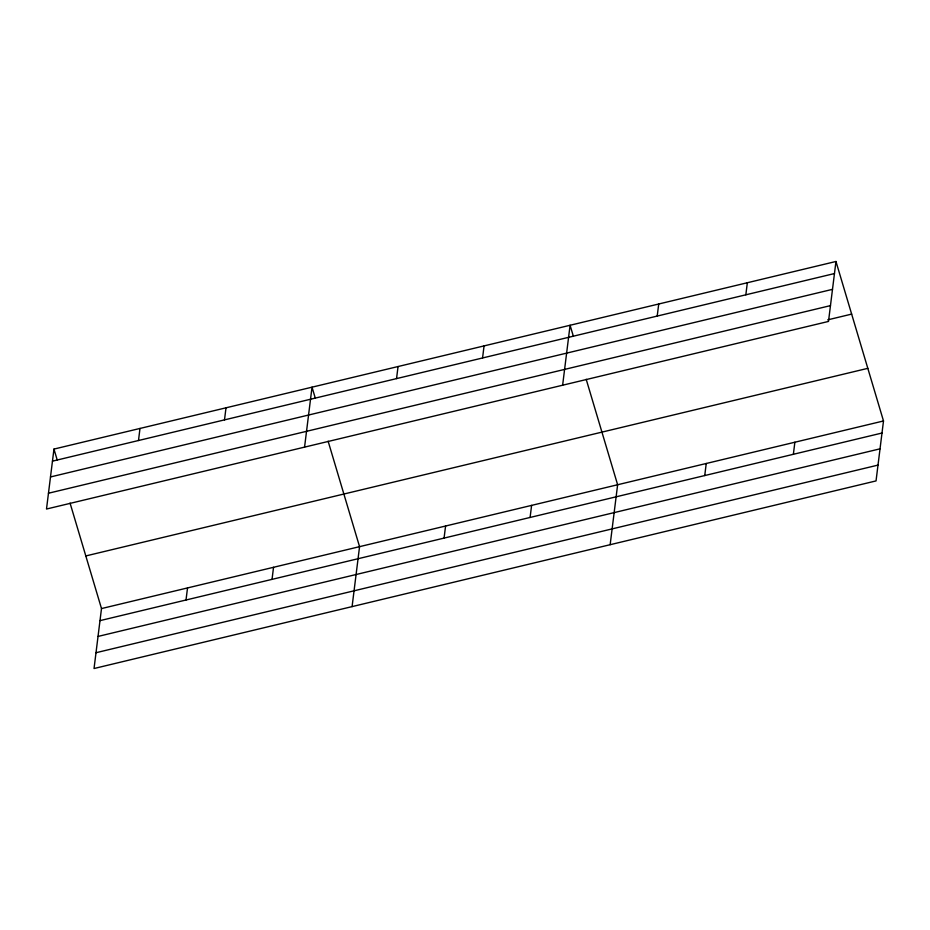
<?xml version="1.0" encoding="UTF-8"?>
<svg xmlns="http://www.w3.org/2000/svg" width="930" height="930" viewBox="0 0 930 930"><rect width="100%" height="100%" fill="white"/><g stroke="black" fill="none" stroke-linecap="round" stroke-linejoin="round"><path stroke-width="1.4" d="M53.963 449.085L46.5 509.036L828.502 321.431L835.965 261.481L53.963 449.085L57.265 460.164M70.064 503.107L101.498 608.569L94.035 668.519L876.037 480.915L883.5 420.965L835.965 261.481M138.489 440.518L139.988 428.451M186.012 600.001L187.523 587.934M224.502 419.883L226.002 407.817M272.037 579.367L273.536 567.3M304.563 447.121L312.027 387.182L315.328 398.261M352.086 606.604L359.561 546.666L328.127 441.204M396.54 378.603L398.052 366.548M444.075 538.086L445.575 526.031M482.565 357.969L484.065 345.902M530.1 517.452L531.6 505.385M562.627 385.218L570.09 325.268L573.392 336.346M610.15 544.701L617.625 484.751L586.191 379.289M657.208 316.072L658.719 304.005M704.742 475.555L706.242 463.489M745.837 294.81L747.336 282.743M793.371 454.293L794.871 442.227M52.464 461.152L834.466 273.548M50.499 476.95L832.501 289.346M48.465 493.237L830.467 305.621M827.735 319.85L851.659 314.108M85.816 555.942L867.818 368.338M101.498 608.569L883.5 420.965M99.998 620.636L882 433.031M98.022 636.434L880.024 448.83M95.999 652.721L878.001 465.105"/></g></svg>
